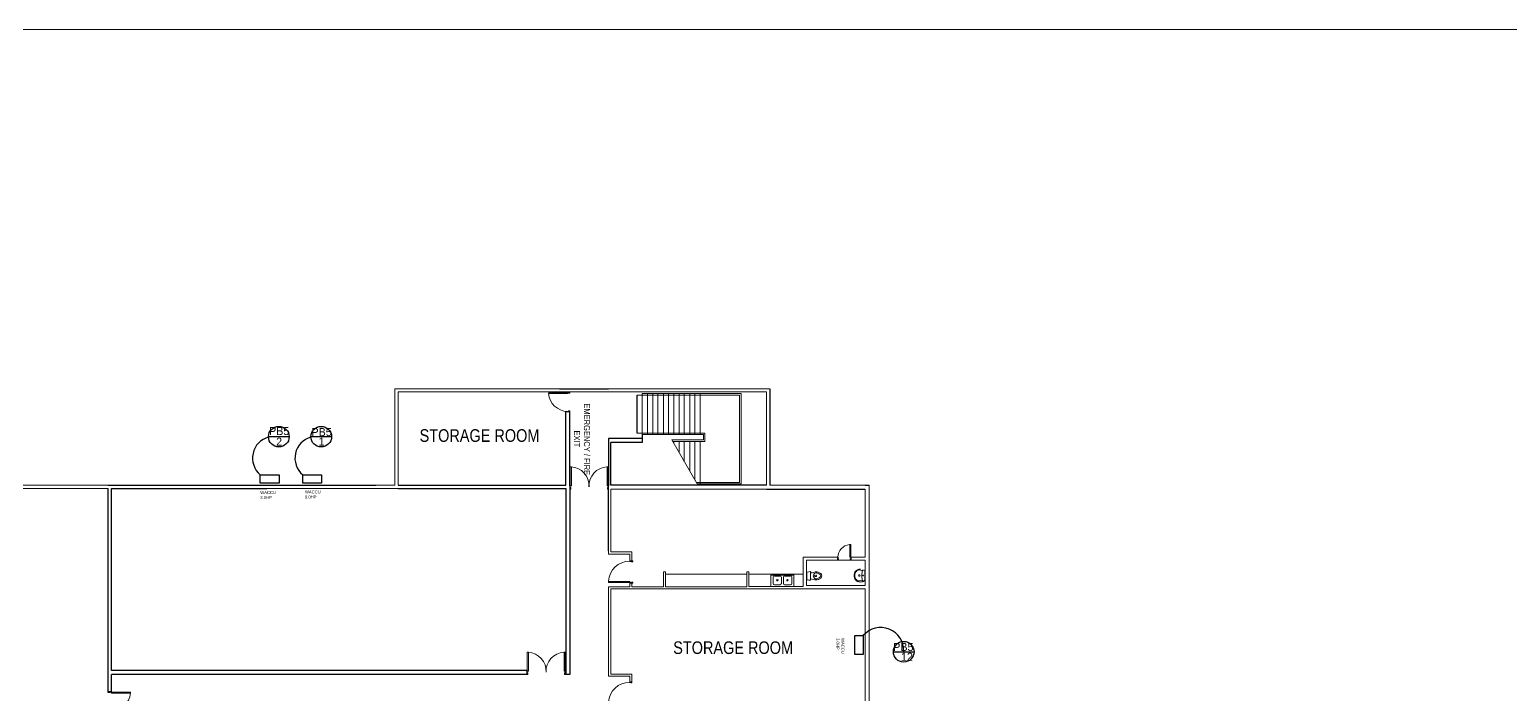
# Model space of a CAD drawing. Header units: inches. Extents: x -2 to 2474, y 1 to 287.
# Drawn here: x 1108.2 to 1227.6, y 221.5 to 275.1 of the extents above; entities that cross this region are included whole.
import ezdxf

# ---------------------------------------------------------------- set-up
doc = ezdxf.new("R2010")
doc.units = ezdxf.units.IN
doc.header["$MEASUREMENT"] = 0
for name, color, linetype in [('ACU', 6, 'Continuous'), ('NUMBER', 170, 'Continuous'), ('PDF_0', 7, 'Continuous'), ('PDF_BORDER', 7, 'Continuous'), ('PDF_Text', 7, 'Continuous'), ('POWER LINE', 1, 'Continuous'), ('TEXT', 82, 'Continuous')]:
    doc.layers.add(name, color=color, linetype=linetype)
doc.styles.add('PDF Arial Narrow', font='ARIALN.TTF')

msp = doc.modelspace()

# ---------------------------------------------------------------- linework, layer by layer
for p, q in [((1150.90876, 246.12588), (1154.85491, 246.12588)), ((1167.86384, 246.12588), (1167.86384, 238.36735)), ((1151.72809, 245.79146), (1151.72809, 245.87507)), ((1157.16241, 242.56431), (1157.16241, 245.62425)), ((1151.40537, 238.36735), (1151.40537, 244.27006)), ((1151.56088, 244.27006), (1151.40537, 244.27006)), ((1151.72809, 238.29544), (1151.72809, 244.35366)), ((1154.87163, 242.10782), (1154.87163, 238.29544)), ((1157.58043, 242.10782), (1154.87163, 242.10782)), ((1157.58043, 241.7851), (1155.05557, 241.7851)), ((1155.05557, 238.36735), (1155.05557, 241.7851)), ((1157.58043, 242.43054), (1157.58043, 241.7851)), ((1114.50718, 238.36735), (1136.09397, 238.36735)), ((1114.50718, 223.41054), (1114.50718, 238.09981)), ((1114.758, 238.09981), (1127.2864, 238.09981)), ((1114.758, 223.41054), (1114.758, 238.09981)), ((1137.88312, 238.36735), (1151.40537, 238.36735)), ((1137.88312, 238.09981), (1151.40537, 238.09981)), ((1151.40537, 238.09981), (1151.40537, 238.04462)), ((1151.40537, 238.04462), (1151.40537, 223.41054)), ((1151.72809, 238.09981), (1151.81169, 238.09981)), ((1151.81169, 238.04462), (1151.72809, 238.04462)), ((1151.81169, 238.04462), (1151.72809, 238.04462)), ((1151.72809, 238.04462), (1151.72809, 223.08782)), ((1154.87163, 238.04462), (1154.78803, 238.04462)), ((1154.87163, 233.05007), (1154.87163, 238.04462)), ((1167.5963, 238.36735), (1155.05557, 238.36735)), ((1167.5963, 238.04462), (1175.57221, 238.04462)), ((1175.57221, 238.36735), (1175.89493, 238.36735)), ((1114.50718, 221.62964), (1114.50718, 223.41054)), ((1148.26182, 223.41054), (1114.758, 223.41054)), ((1148.26182, 223.33864), (1148.26182, 223.41054)), ((1149.83153, 223.41054), (1149.81893, 223.41054)), ((1151.40537, 223.41054), (1151.40537, 223.08782)), ((1148.34543, 223.08782), (1114.758, 223.08782)), ((1114.758, 221.57948), (1114.758, 223.08782)), ((1148.39559, 223.33864), (1148.26182, 223.33864)), ((1149.83357, 223.33864), (1149.81689, 223.33864)), ((1149.83357, 223.33864), (1149.81689, 223.33864)), ((1151.72809, 223.08782), (1151.32176, 223.08782)), ((1114.758, 221.57948), (1114.758, 221.71325))]:
    msp.add_line(p, q)
at = {"layer": 'PDF_0', "lineweight": 9}
for points in [[(1150.82516, 246.12588), (1137.61558, 246.12588), (1137.61558, 238.36735), (1136.09397, 238.36735)], [(1150.90876, 246.12588), (1150.82516, 246.12588)], [(1167.86384, 246.12588), (1154.85491, 246.12588)], [(1137.88312, 238.36735), (1137.88312, 245.87507), (1150.49074, 245.87507)], [(1150.49074, 245.87507), (1151.14788, 245.87507)], [(1151.19804, 245.87507), (1151.09772, 245.87507)], [(1151.19804, 245.87507), (1151.72809, 245.87507)], [(1151.72809, 245.87507), (1152.07421, 245.87507)], [(1152.07421, 245.87507), (1154.85491, 245.87507)], [(1154.85491, 245.87507), (1167.5963, 245.87507), (1167.5963, 238.36735)], [(1157.16241, 245.87507), (1163.39934, 245.87507)], [(1157.16241, 245.62425), (1165.4393, 245.62425), (1165.4393, 238.58472), (1161.92789, 238.58472)], [(1157.99846, 245.7413), (1157.99846, 242.43054)], [(1158.4332, 245.7413), (1158.4332, 242.43054)], [(1158.85123, 245.7413), (1158.85123, 242.43054)], [(1159.28597, 245.7413), (1159.28597, 242.43054)], [(1159.704, 245.7413), (1159.704, 242.43054)], [(1160.12202, 245.7413), (1160.12202, 242.43054)], [(1160.55677, 245.7413), (1160.55677, 242.43054)], [(1160.97479, 245.7413), (1160.97479, 242.43054)], [(1161.40954, 245.7413), (1161.40954, 242.43054)], [(1161.82756, 245.7413), (1161.82756, 242.43054)], [(1162.24559, 245.7413), (1162.24559, 242.43054)], [(1160.03842, 241.87875), (1162.63017, 241.87875), (1162.63017, 242.56431), (1157.16241, 242.56431)], [(1160.12202, 241.71154), (1160.12202, 241.87875)], [(1160.55677, 240.97582), (1160.55677, 241.87875)], [(1160.97479, 240.2401), (1160.97479, 241.87875)], [(1161.40954, 239.50437), (1161.40954, 241.87875)], [(1161.82756, 238.76865), (1161.82756, 241.87875)], [(1162.24559, 238.46767), (1162.24559, 241.87875)], [(1114.50718, 238.36735), (1072.38702, 238.36735)], [(1095.49542, 238.09981), (1114.50718, 238.09981)], [(1127.2864, 238.09981), (1137.88312, 238.09981)], [(1137.61558, 238.36735), (1136.09397, 238.36735)], [(1167.5963, 238.04462), (1155.05557, 238.04462), (1155.05557, 232.96647), (1156.74438, 232.96647), (1156.74438, 232.24747), (1156.57717, 232.24747), (1156.57717, 232.79926), (1154.87163, 232.79926), (1154.87163, 233.05007)], [(1174.65256, 238.36735), (1168.73333, 238.36735), (1167.86384, 238.36735)], [(1174.65256, 238.36735), (1167.86384, 238.36735)], [(1175.57221, 238.36735), (1168.73333, 238.36735), (1167.86384, 238.36735)], [(1175.57221, 232.54844), (1175.57221, 238.04462)], [(1175.89493, 135.851), (1175.89493, 238.36735)], [(1156.74438, 230.54193), (1156.74438, 230.15734), (1159.30269, 230.15734), (1159.30269, 231.36125), (1159.4699, 231.36125), (1159.4699, 230.15734), (1166.00781, 230.15734), (1166.00781, 231.36125), (1166.17502, 231.36125), (1166.17502, 230.17406), (1170.57264, 230.17406), (1170.57264, 232.54844), (1173.3316, 232.54844), (1173.3316, 232.29763), (1174.43518, 232.29763), (1174.43518, 232.54844), (1175.57221, 232.54844)], [(1173.38176, 232.29763), (1170.82345, 232.29763), (1170.82345, 230.25767), (1175.57221, 230.25767)], [(1175.57221, 232.29763), (1174.40174, 232.29763)], [(1175.57221, 230.25767), (1175.57221, 232.29763)], [(1175.57221, 229.99013), (1155.05557, 229.99013), (1155.05557, 223.11781), (1156.74438, 223.11781), (1156.74438, 222.48241), (1156.57717, 222.48241), (1156.57717, 222.9506), (1154.87163, 222.9506), (1154.87163, 230.15734), (1156.57717, 230.15734), (1156.57717, 230.54193)], [(1166.00781, 231.17732), (1159.4699, 231.17732)], [(1170.57264, 231.17732), (1166.17502, 231.17732)], [(1167.96416, 231.06028), (1167.96416, 230.20751)], [(1169.78675, 231.09372), (1167.99761, 231.09372)], [(1168.14809, 230.94323), (1168.14809, 230.40816)], [(1168.71661, 231.02683), (1168.24842, 231.02683)], [(1168.81693, 230.40816), (1168.81693, 230.94323)], [(1168.98414, 230.40816), (1168.98414, 230.94323)], [(1169.06775, 231.02683), (1169.55266, 231.02683)], [(1169.63626, 230.94323), (1169.63626, 230.40816)], [(1169.82019, 230.20751), (1169.82019, 231.06028)], [(1170.85689, 230.7593), (1170.85689, 231.29437)], [(1171.50901, 231.34453), (1171.27492, 231.29437), (1171.17459, 231.27765)], [(1171.50901, 230.70913), (1171.27492, 230.77602), (1171.17459, 230.79274)], [(1171.47557, 231.077), (1171.47557, 230.97667)], [(1171.49229, 231.09372), (1171.60934, 231.077)], [(1171.49229, 230.97667), (1171.60934, 230.97667)], [(1171.64278, 231.01011), (1171.64278, 231.04355)], [(1175.52205, 231.46158), (1175.42172, 231.49502)], [(1175.52205, 230.65897), (1175.42172, 230.60881)], [(1175.53877, 231.44486), (1175.53877, 231.06028), (1175.53877, 230.65897)], [(1156.57717, 230.45832), (1156.74438, 230.45832)], [(1156.82799, 230.45832), (1156.82799, 230.45832)], [(1167.99761, 230.17406), (1169.78675, 230.17406)], [(1168.24842, 230.30783), (1168.71661, 230.30783)], [(1169.55266, 230.30783), (1169.06775, 230.30783)], [(1175.57221, 227.3534), (1175.57221, 229.99013)], [(1156.56045, 220.39229), (1175.57221, 220.39229), (1175.57221, 227.3534)], [(1148.26182, 223.08782), (1148.26182, 223.33864), (1148.31198, 223.33864), (1148.31198, 223.22159), (1148.34543, 223.22159), (1148.34543, 223.08782)], [(1114.50718, 221.71325), (1114.758, 221.71325), (1114.758, 221.66308), (1114.64095, 221.66308), (1114.64095, 221.62964), (1114.50718, 221.62964)]]:
    msp.add_lwpolyline(points, dxfattribs=at)
for points in [[(1151.56088, 245.75802), (1151.56088, 245.84162), (1150.03927, 245.84162), (1150.03927, 245.75802)], [(1151.56088, 245.87507), (1151.56088, 245.84162), (1151.64448, 245.84162), (1151.64448, 245.79146), (1151.72809, 245.79146), (1151.72809, 245.87507)], [(1157.58043, 242.43054), (1162.51312, 242.43054), (1162.51312, 242.01252), (1159.95481, 242.01252), (1162.01149, 238.46767), (1165.55634, 238.46767), (1165.55634, 245.7413), (1157.58043, 245.7413)], [(1151.56088, 244.27006), (1151.56088, 244.3035), (1151.64448, 244.3035), (1151.64448, 244.35366), (1151.72809, 244.35366), (1151.72809, 244.27006)], [(1151.86186, 238.29544), (1151.77825, 238.29544), (1151.77825, 239.83377), (1151.86186, 239.83377)], [(1154.75459, 238.29544), (1154.83819, 238.29544), (1154.83819, 239.83377), (1154.75459, 239.83377)], [(1151.72809, 238.29544), (1151.77825, 238.29544), (1151.77825, 238.17839), (1151.81169, 238.17839), (1151.81169, 238.04462), (1151.72809, 238.04462)], [(1154.87163, 238.29544), (1154.83819, 238.29544), (1154.83819, 238.17839), (1154.78803, 238.17839), (1154.78803, 238.04462), (1154.87163, 238.04462)], [(1174.31814, 232.54844), (1174.40174, 232.54844), (1174.40174, 233.56842), (1174.31814, 233.56842)], [(1156.57717, 232.24747), (1156.57717, 232.1973), (1156.71094, 232.1973), (1156.71094, 232.16386), (1156.82799, 232.16386), (1156.82799, 232.24747)], [(1173.3316, 232.54844), (1173.38176, 232.54844), (1173.38176, 232.41468), (1173.4152, 232.41468), (1173.4152, 232.29763), (1173.3316, 232.29763)], [(1174.43518, 232.54844), (1174.40174, 232.54844), (1174.40174, 232.41468), (1174.35158, 232.41468), (1174.35158, 232.29763), (1174.43518, 232.29763)], [(1156.57717, 230.59209), (1156.57717, 230.50848), (1154.87163, 230.50848), (1154.87163, 230.59209)], [(1156.57717, 230.45832), (1156.57717, 230.50848), (1156.71094, 230.50848), (1156.71094, 230.54193), (1156.82799, 230.54193), (1156.82799, 230.45832)], [(1148.39559, 223.33864), (1148.31198, 223.33864), (1148.31198, 224.87697), (1148.39559, 224.87697)], [(1151.28832, 223.33864), (1151.37192, 223.33864), (1151.37192, 224.87697), (1151.28832, 224.87697)], [(1151.40537, 223.33864), (1151.37192, 223.33864), (1151.37192, 223.22159), (1151.32176, 223.22159), (1151.32176, 223.08782), (1151.40537, 223.08782)], [(1156.57717, 222.48241), (1156.57717, 222.43225), (1156.66078, 222.43225), (1156.66078, 222.39881), (1156.74438, 222.39881), (1156.74438, 222.48241)], [(1114.758, 221.57948), (1114.758, 221.66308), (1116.29633, 221.66308), (1116.29633, 221.57948)]]:
    msp.add_lwpolyline(points, close=True, dxfattribs=at)
for points in [[(1171.12476, 231.37771, 0.050352697), (1170.88957, 231.34896, 0.350429902), (1170.85689, 231.30273)], [(1170.85689, 230.76766, 0.350429893), (1170.88957, 230.72143, 0.050352697), (1171.12476, 230.69268)], [(1171.89292, 231.28469, 0.103898658), (1171.63569, 231.36021, 0.057374462), (1171.50399, 231.35304)], [(1171.50399, 230.71735, 0.057350539), (1171.63202, 230.71087, 0.103861216), (1171.89298, 230.78572)], [(1171.92312, 230.92363, 0.231432909), (1171.9772, 231.03617, 0.231432909), (1171.92312, 231.14675)], [(1171.97626, 230.83644, 0.201847402), (1172.0608, 231.03307, 0.201833273), (1171.97624, 231.23397)], [(1174.81209, 231.36698, 0.154767561), (1174.71948, 231.06232, 0.154767561), (1174.81209, 230.75357)], [(1174.77609, 230.71782, 0.241499344), (1175.16907, 230.54201, 0.136766699), (1175.51212, 230.63193)], [(1175.32096, 231.32384, 0.368415638), (1175.18571, 231.50715, 0.291052334), (1174.82406, 231.36697)], [(1174.82406, 230.7703, 0.291088616), (1175.18571, 230.63012, 0.368415638), (1175.32096, 230.81343)], [(1175.31419, 231.31803, 0.048100379), (1175.28797, 231.05779, 0.048100381), (1175.31419, 230.80252, 0.054704667), (1175.35526, 230.64849)]]:
    msp.add_lwpolyline(points, format="xyb", dxfattribs=at)
for centre, radius in [((1168.47416, 230.68405), 0.05853), ((1169.29349, 230.68405), 0.05853), ((1175.09567, 231.06863), 0.05853), ((1175.39664, 231.06863), 0.02509)]:
    msp.add_circle(centre, radius, dxfattribs=at)
for centre, radius, start, end in [((1151.58596, 245.86671), 1.56341, 184.0761937, 269.1209677), ((1151.73645, 238.28707), 1.56341, 357.8194831, 85.9021698), ((1154.84655, 238.28707), 1.56341, 94.0978302, 182.1805169), ((1174.41009, 232.52336), 1.04505, 96.2837004, 178.6928174), ((1156.53536, 230.55029), 1.66373, 88.8735726, 178.2644358), ((1167.98925, 231.06864), 0.0418, 89.9992633, 180.0007368), ((1168.24006, 230.95158), 0.09197, 90.0028359, 179.997164), ((1168.70825, 230.95159), 0.09196, 0.0075818, 90.0025969), ((1169.05939, 230.95158), 0.09197, 90.0028359, 179.9971641), ((1169.5443, 230.95159), 0.09196, 0.0075818, 90.0025969), ((1169.77839, 231.06863), 0.0418, 0.0028421, 89.9971577), ((1171.11604, 231.33617), 0.05855, 352.4881893, 91.2160716), ((1171.11608, 230.75093), 0.05851, 268.7839278, 7.51181), ((1173.13947, 231.06865), 1.99832, 172.4750365, 180.6098674), ((1173.13947, 231.01846), 1.99832, 179.3901327, 187.5249636), ((1171.61769, 231.0352), 0.24244, 78.9620218, 281.0447448), ((1171.48393, 231.08536), 0.00836, 89.9849449, 180.0150647), ((1171.4839, 230.98503), 0.00833, 179.9685632, 274.0797756), ((1171.58287, 231.02697), 0.0418, 274.3154435, 0.0030546), ((1171.58287, 231.06043), 0.0418, 0, 84.6606312), ((1171.55082, 230.6841), 0.59355, 51.7201995, 78.9633673), ((1171.55085, 231.38625), 0.5935, 281.0397375, 308.2848709), ((1171.71808, 230.95166), 0.37613, 47.0920287, 63.2127758), ((1171.71807, 231.13543), 0.37612, 296.7957809, 312.9177628), ((1175.22944, 231.08535), 0.56016, 144.5969034, 182.2630508), ((1175.22944, 231.05192), 0.56016, 177.7369492, 215.4030966), ((1175.14583, 231.10208), 0.47655, 86.5831818, 140.8837715), ((1176.04903, 231.21905), 0.74436, 158.7545952, 171.2794973), ((1175.39665, 231.46991), 0.04183, 69.4463085, 161.9399563), ((1175.39666, 230.66735), 0.04183, 198.0597861, 290.5524547), ((1175.49698, 231.46994), 0.04179, 358.2031196, 53.4808981), ((1175.49698, 230.66733), 0.04179, 306.5191019, 1.7968805), ((1167.98925, 230.21587), 0.0418, 179.9992625, 270.0007377), ((1168.24006, 230.41652), 0.09197, 180.002836, 269.997164), ((1168.70824, 230.41652), 0.09197, 270.0028359, 359.9971641), ((1169.05939, 230.41652), 0.09197, 180.002836, 269.9971641), ((1169.54429, 230.41652), 0.09197, 270.0028359, 359.997164), ((1169.77839, 230.21587), 0.0418, 269.9992629, 0.0007371), ((1148.27019, 223.33027), 1.56341, 357.8194831, 85.9021698), ((1151.38028, 223.33027), 1.56341, 94.0978302, 182.1805169), ((1156.53536, 220.78523), 1.66373, 88.8735726, 178.2644358), ((1114.74963, 221.70488), 1.56341, 267.8194831, 355.9021698)]:
    msp.add_arc(centre, radius, start, end, dxfattribs=at)
at = {"layer": 'PDF_BORDER', "lineweight": 9}
msp.add_lwpolyline([(1446.42024, 1.32463), (1032.73092, 1.32463), (1032.73092, 275.11011), (1446.42024, 275.11011)], close=True, dxfattribs=at)
at = {"layer": 'POWER LINE'}
for p, q in [((1127.43351, 242.26948), (1128.2664, 242.26948)), ((1128.2664, 242.26948), (1129.09928, 242.26948)), ((1130.85376, 242.26948), (1131.68665, 242.26948)), ((1131.68665, 242.26948), (1132.51954, 242.26948)), ((1177.83689, 224.91392), (1178.66977, 224.91392)), ((1178.66977, 224.91392), (1179.50266, 224.91392))]:
    msp.add_line(p, q, dxfattribs=at)
for centre in [(1128.2664, 242.26948), (1131.68665, 242.26948), (1178.66977, 224.91392)]:
    msp.add_circle(centre, 0.83289, dxfattribs=at)
at = {"layer": 'TEXT'}
for points in [[(1128.29558, 239.19475), (1128.29558, 238.50919), (1126.77397, 238.50919), (1126.77397, 239.19475)], [(1131.71583, 239.19475), (1131.71583, 238.50919), (1130.19422, 238.50919), (1130.19422, 239.19475)], [(1174.72001, 226.21696), (1175.40557, 226.21696), (1175.40557, 224.69535), (1174.72001, 224.69535)]]:
    msp.add_lwpolyline(points, close=True, dxfattribs=at)
for centre, radius, start, end in [((1127.90873, 240.54352), 1.76263, 105.6244745, 229.9253312), ((1131.32898, 240.54352), 1.76263, 105.6244745, 229.9253312), ((1176.81936, 225.01855), 1.85337, 356.7635107, 139.713586)]:
    msp.add_arc(centre, radius, start, end, dxfattribs=at)

# ---------------------------------------------------------------- texts
at = {"layer": 'ACU', "attachment_point": 1}
for s, width, insert, char_height in [('{\\C3;PB5}', 1.1295302, (1127.48128, 243.04598), 0.645446), ('{\\C3;PB5}', 1.1295302, (1130.90154, 242.96465), 0.645446), ('{\\C3;WACCU\\P3.0HP}', 0.2420422, (1126.76687, 237.8872), 0.242042), ('{\\C3;WACCU\\P3.0HP}', 0.2420422, (1130.37295, 237.92607), 0.242042), ('{\\C3;PB5}', 1.1295302, (1177.8274, 225.62397), 0.645446)]:
    msp.add_mtext_dynamic_manual_height_columns(s, width=width, gutter_width=20.17018, heights=[0], dxfattribs=dict(at, insert=insert, char_height=char_height))
at = {"layer": 'ACU', "insert": (1173.88553, 226.01736), "char_height": 0.242042, "attachment_point": 1, "rotation": 270}
msp.add_mtext_dynamic_manual_height_columns('{\\C3;WACCU\\P3.0HP}', width=0.2420422, gutter_width=20.17018, heights=[0], dxfattribs=at)
at = {"layer": 'NUMBER', "char_height": 0.64545, "attachment_point": 1}
for s, insert in [('2', (1128.05095, 242.18815)), ('1', (1131.4712, 242.18815))]:
    msp.add_mtext(s, dxfattribs=dict(at, insert=insert))
at = {"layer": 'NUMBER', "insert": (1178.45433, 224.83259), "char_height": 0.645446, "width": 0.7392248, "attachment_point": 1}
msp.add_mtext('12', dxfattribs=at)
at = {"layer": 'PDF_Text', "insert": (1152.71421, 244.95338), "char_height": 0.4840844, "attachment_point": 4, "rotation": 270, "style": 'PDF Arial Narrow'}
msp.add_mtext('EMERGENCY / FIRE\\P             EXIT', dxfattribs=at)
at = {"layer": 'PDF_Text', "char_height": 1.0192451, "width": 14.6021838, "attachment_point": 4, "style": 'PDF Arial Narrow'}
for insert in [(1139.62157, 242.35324), (1160.07931, 225.23782)]:
    msp.add_mtext('STORAGE ROOM', dxfattribs=dict(at, insert=insert))

doc.saveas('drawing.dxf')
